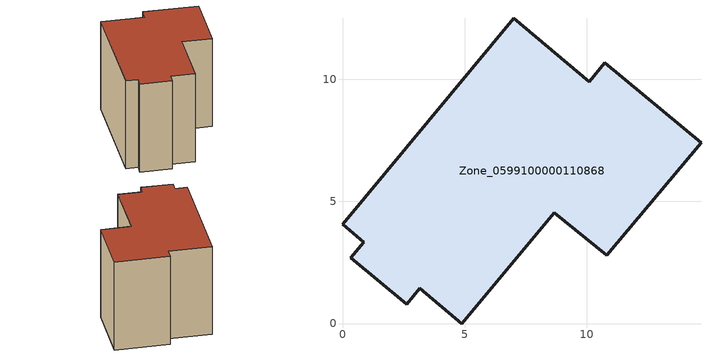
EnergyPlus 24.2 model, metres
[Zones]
Zone_0599100000110868
 floor ground (C_G): 10.1,9.91 10.73,10.68 14.67,7.41 10.82,2.79 8.67,4.54 4.89,0 3.16,1.44 2.62,0.79 0.33,2.7 0.87,3.34 0,4.06 7,12.49 z0
 wall outside (C_F): 0.87,3.34 0.33,2.7 2.62,0.79 3.16,1.44 4.89,0 8.67,4.54 10.82,2.79 14.67,7.41 10.73,10.68 10.1,9.91 7,12.49 0,4.06 0.87,3.34 z0:9.05
 roof outside (C_R): 7,12.49 0,4.06 0.87,3.34 0.33,2.7 2.62,0.79 3.16,1.44 4.89,0 8.67,4.54 10.82,2.79 14.67,7.41 10.73,10.68 10.1,9.91 z9.05
[BUILDING]
Pand.0599100000110868: North Axis=0; Terrain=City; Loads Convergence Tolerance Value=0.04; Temperature Convergence Tolerance Value=0.4; Solar Distribution=FullExterior; Maximum Number of Warmup Days=25; Minimum Number of Warmup Days=1
[Site:Location]
Rotterdam.The.Hague.AP_ZH_NLD Design_Conditions: Latitude=51.96; Longitude=4.45; Time Zone=1; Elevation=-4.5
[SITE:GROUNDTEMPERATURE:BUILDINGSURFACE]
18, 18, 18, 18, 18, 18, 18, 18, 18, 18, 18, 18
[MATERIAL] Thermal Absorptance=0.9; Solar Absorptance=0.7; Visible Absorptance=0.7
Name | Roughness | Thickness | Conductivity | Density | Specific Heat
G.TC.1946 | MediumSmooth | 0.15 | 1 | 540 | 1210
F.TC.1946 | Rough | 0.3 | 0.857143 | 1920 | 840
R.TC.1946 | MediumRough | 0.2 | 0.909091 | 1500 | 1000
[CONSTRUCTION]
C_G: G.TC.1946
C_F: F.TC.1946
C_R: R.TC.1946
[ZONE]
Zone_0599100000110868: Type=1; Multiplier=1; Ceiling Height=Autocalculate; Volume=Autocalculate; Floor Area=autocalculate; Part of Total Floor Area=Yes
[ZONEINFILTRATION:DESIGNFLOWRATE]
Infil_Zone_0599100000110868: Zone or ZoneList or Space or SpaceList=Zone_0599100000110868; Schedule=AlwaysOn; Design Flow Rate Calculation Method=Flow/Area; Flow Rate per Floor Area=0.003; Constant Term Coefficient=1; Temperature Term Coefficient=0; Velocity Term Coefficient=0; Velocity Squared Term Coefficient=0
[HVACTEMPLATE:ZONE:IDEALLOADSAIRSYSTEM]
Zone_0599100000110868: Maximum Heating Supply Air Temperature=50; Minimum Cooling Supply Air Temperature=13; Maximum Heating Supply Air Humidity Ratio=0.0156; Minimum Cooling Supply Air Humidity Ratio=0.0077; Heating Limit=NoLimit; Cooling Limit=NoLimit; Dehumidification Control Type=ConstantSensibleHeatRatio; Cooling Sensible Heat Ratio=0.7; Dehumidification Setpoint=60; Humidification Control Type=None; Humidification Setpoint=30; Outdoor Air Method=None; Outdoor Air Flow Rate per Person=0.00944; Outdoor Air Flow Rate per Zone Floor Area=0; Outdoor Air Flow Rate per Zone=0; Demand Controlled Ventilation Type=None; Outdoor Air Economizer Type=NoEconomizer; Heat Recovery Type=None; Sensible Heat Recovery Effectiveness=0.7; Latent Heat Recovery Effectiveness=0.65
[ZONECONTROL:THERMOSTAT]
ThermostatControl_Zone_0599100000110868: Zone or ZoneList=Zone_0599100000110868; Control Type Schedule=DualSetpointControlType; Control 1=Thermostat_Zone_0599100000110868; Temperature Difference Between Cutout And Setpoint=0
[THERMOSTATSETPOINT:DUALSETPOINT]
Thermostat_Zone_0599100000110868: Heating Setpoint Temperature Schedule=HeatingSetpoint_Zone_0599100000110868; Cooling Setpoint Temperature Schedule=CoolingSetpoint_Zone_0599100000110868
[SCHEDULE:COMPACT]
HeatingSetpoint_Zone_0599100000110868: Through: 12/31, For: AllDays, Until: 24:00, 21
CoolingSetpoint_Zone_0599100000110868: Through: 12/31, For: AllDays, Until: 24:00, 24
DualSetpointControlType: Through: 12/31, For: AllDays, Until: 24:00, 4
AlwaysOn: Through: 12/31, For: AllDays, Until: 24:00, 1
